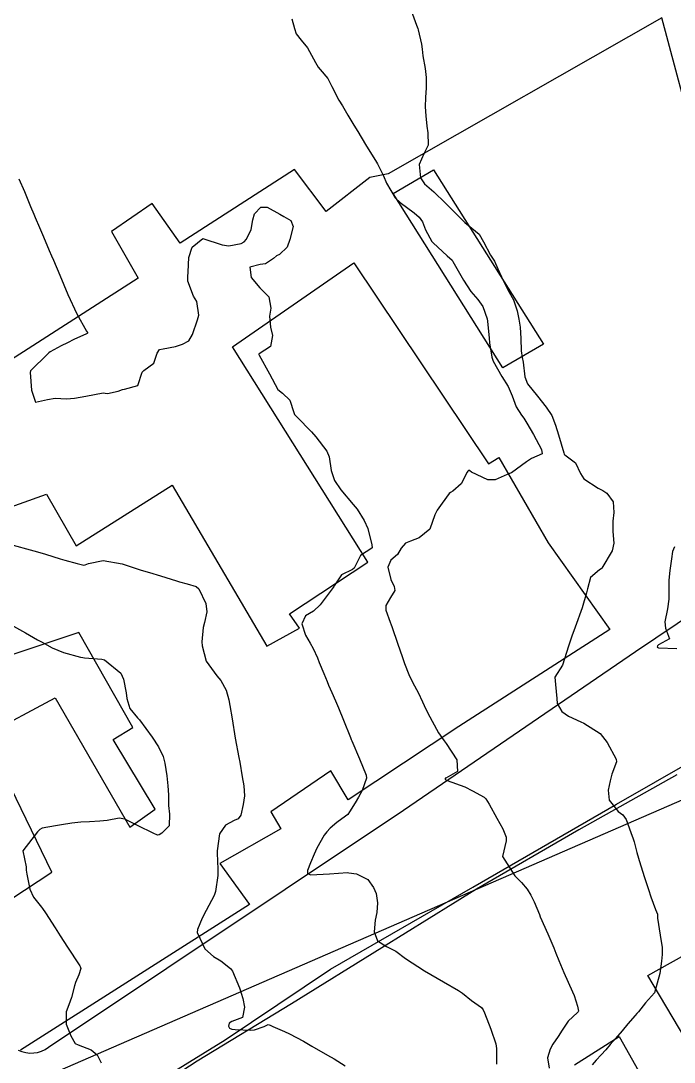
# Model space of a CAD drawing. Header units: metres. Extents: x 298520 to 308411, y 7433745 to 7450750.
# Drawn here: x 307420.9 to 307489, y 7434523.5 to 7434632 of the extents above; entities that cross this region are included whole.
import ezdxf

# ---------------------------------------------------------------- set-up
doc = ezdxf.new("R2010")
doc.units = ezdxf.units.M
doc.header["$LTSCALE"] = 10
doc.linetypes.add('CONTINUO', pattern=[0])
for name, color, linetype in [('Curvas de Nivel 1m', 11, 'Continuous'), ('Curvas de Nivel 5m', 15, 'Continuous'), ('Edificações', 30, 'Continuous'), ('TEXTO', 45, 'Continuous'), ('Vias Primárias', 230, 'Continuous')]:
    doc.layers.add(name, color=color, linetype=linetype)

msp = doc.modelspace()

# ---------------------------------------------------------------- linework, layer by layer
at = {"layer": 'Curvas de Nivel 1m', "flags": 128}
for points, elevation in [([(307449.2, 7434632.19), (307449.49, 7434631.19), (307449.64, 7434630.64), (307450.18, 7434629.98), (307450.82, 7434629.17), (307451.66, 7434627.65), (307451.94, 7434627.16), (307452.14, 7434626.91), (307452.95, 7434625.97), (307453.35, 7434625.14), (307454.1, 7434623.71), (307454.48, 7434623.13), (307455.04, 7434622.16), (307455.66, 7434621.11), (307456.07, 7434620.45), (307456.89, 7434619.1), (307458.03, 7434617.25), (307458.13, 7434617.09), (307458.76, 7434615.83), (307459.06, 7434615.07), (307459.98, 7434613.56), (307460.49, 7434613.05), (307461.96, 7434611.99), (307462.46, 7434611.54), (307462.82, 7434611.03), (307463.14, 7434610.21), (307463.78, 7434609.01), (307463.93, 7434608.85), (307465.39, 7434607.52), (307465.9, 7434607.04), (307465.94, 7434606.99), (307465.99, 7434606.9), (307467.08, 7434604.98), (307467.87, 7434603.8), (307468.58, 7434602.96), (307469.11, 7434602.21), (307469.54, 7434600.94), (307469.58, 7434600.69), (307469.75, 7434598.94), (307469.81, 7434598.44), (307470.04, 7434596.94), (307470.18, 7434596.54), (307471.08, 7434594.93), (307471.75, 7434593.89), (307472.16, 7434592.91), (307472.58, 7434591.77), (307473.14, 7434590.9), (307473.39, 7434590.58), (307473.7, 7434590.07), (307474.38, 7434588.88), (307475.21, 7434587.34), (307475.3, 7434586.87), (307474.17, 7434586.38), (307473.65, 7434586.04), (307472.1, 7434584.91), (307471.78, 7434584.78), (307471.64, 7434584.72), (307470.4, 7434584.17), (307469.63, 7434584.15), (307467.92, 7434584.97), (307467.76, 7434585.09), (307467.64, 7434585.16), (307467.53, 7434585.08), (307467.47, 7434584.97), (307466.85, 7434583.76), (307465.99, 7434582.99), (307465.75, 7434582.85), (307465.61, 7434582.73), (307464.85, 7434581.75), (307464.34, 7434581), (307464.09, 7434580.51), (307463.57, 7434579.01), (307462.47, 7434578.12), (307461.55, 7434577.79), (307461.04, 7434577.56), (307460.59, 7434577.05), (307460.21, 7434576.38), (307459.53, 7434575.79), (307459.22, 7434575.06), (307459.5, 7434573.79), (307459.88, 7434573.06), (307459.92, 7434572.63), (307459.48, 7434571.91), (307459, 7434571.07), (307459, 7434570.6), (307459.46, 7434569.32), (307459.55, 7434569.06), (307459.61, 7434568.9), (307460.26, 7434567.05), (307460.71, 7434565.75), (307460.95, 7434565.04), (307461.39, 7434563.9), (307461.8, 7434563.03), (307462.35, 7434562.01), (307462.83, 7434561.02), (307462.99, 7434560.66), (307463.34, 7434559.93), (307463.83, 7434559.01), (307464.5, 7434557.82), (307465.06, 7434556.99), (307465.3, 7434556.71), (307466.4, 7434554.98), (307466.48, 7434553.77), (307465.25, 7434553.1), (307465.18, 7434553.07), (307465.18, 7434552.99), (307465.25, 7434552.91), (307465.39, 7434552.85), (307467.24, 7434552.17), (307468.04, 7434551.75), (307469.23, 7434551.1), (307469.43, 7434550.94), (307469.77, 7434550.39), (307470.56, 7434548.93), (307471.2, 7434547.81), (307471.55, 7434546.92), (307471.55, 7434546.55), (307471.16, 7434544.92), (307472.45, 7434542.91), (307473.13, 7434542.21), (307473.74, 7434541.51), (307474.12, 7434540.88), (307474.44, 7434540.21), (307475, 7434538.87), (307475.09, 7434538.65), (307475.87, 7434536.86), (307476.49, 7434535.42), (307476.73, 7434534.85), (307477.03, 7434534.1), (307477.56, 7434532.84), (307478, 7434531.84), (307478.46, 7434530.83), (307478.61, 7434530.45), (307478.98, 7434529.32), (307479.07, 7434528.82), (307479.04, 7434528.75), (307478.97, 7434528.68), (307478.01, 7434527.78), (307477.37, 7434526.84), (307476.94, 7434526.16), (307476.41, 7434525.38), (307476.11, 7434524.86), (307475.84, 7434523.94), (307476.02, 7434522.86)], 717), ([(307461.64, 7434633.05), (307462.2, 7434631.54), (307462.33, 7434631.18), (307462.37, 7434631.04), (307462.72, 7434629.57), (307462.78, 7434629.03), (307462.84, 7434628.35), (307463.09, 7434627.03), (307463.21, 7434626.1), (307463.19, 7434625.02), (307463.12, 7434624.01), (307463.1, 7434623.02), (307463.15, 7434622.09), (307463.26, 7434621.02), (307463.38, 7434620.33), (307463.42, 7434619.02), (307462.94, 7434618.13), (307462.46, 7434617.03), (307462.62, 7434615.64), (307463.02, 7434615.02), (307463.99, 7434614.16), (307465.22, 7434613), (307465.97, 7434612.24), (307467.22, 7434610.98), (307467.95, 7434610.38), (307468.73, 7434609.75), (307469.16, 7434608.95), (307469.91, 7434607.59), (307470.33, 7434606.94), (307470.68, 7434606.14), (307471.22, 7434604.93), (307471.86, 7434603.71), (307472.29, 7434602.91), (307472.69, 7434601.76), (307472.86, 7434600.9), (307472.98, 7434600.06), (307473.06, 7434598.9), (307473.09, 7434597.6), (307473.22, 7434596.9), (307473.31, 7434596.42), (307473.48, 7434594.89), (307473.75, 7434594.17), (307474.79, 7434592.88), (307475.72, 7434591.75), (307476.3, 7434590.86), (307476.69, 7434589.87), (307477, 7434588.86), (307477.53, 7434586.99), (307477.59, 7434586.85), (307477.66, 7434586.77), (307478.75, 7434585.93), (307479.27, 7434584.83), (307479.63, 7434584.27), (307481.14, 7434583.29), (307481.62, 7434583.05), (307482.02, 7434582.79), (307482.68, 7434581.86), (307482.76, 7434580.78), (307482.66, 7434579.86), (307482.67, 7434578.78), (307482.77, 7434577.57), (307482.6, 7434576.78), (307481.52, 7434574.97), (307481.44, 7434574.88), (307481.27, 7434574.8), (307480.34, 7434573.98), (307480, 7434572.81), (307479.92, 7434572.39), (307479.47, 7434570.82), (307478.74, 7434568.83), (307478.39, 7434567.88), (307478.03, 7434566.84), (307477.4, 7434564.85), (307476.62, 7434563.62), (307476.68, 7434562.86), (307476.83, 7434561.38), (307476.86, 7434560.85), (307477.34, 7434560.04), (307478.05, 7434559.54), (307479.33, 7434558.95), (307479.62, 7434558.82), (307481.32, 7434557.74), (307482.07, 7434556.79), (307483, 7434555.07), (307483.05, 7434554.78), (307482.56, 7434553.49), (307482.39, 7434552.79), (307482.18, 7434551.85), (307482.26, 7434550.79), (307483.22, 7434549.61), (307483.69, 7434549.25), (307484.06, 7434548.77), (307484.54, 7434547.41), (307484.77, 7434546.76), (307484.88, 7434546.45), (307485.17, 7434545.34), (307485.33, 7434544.75), (307485.41, 7434544.5), (307485.97, 7434542.74), (307486.38, 7434541.48), (307486.62, 7434540.73), (307487.1, 7434539.41), (307487.3, 7434538.93), (307487.3, 7434538.73), (307487.31, 7434538.51), (307487.59, 7434536.72), (307487.78, 7434535.45), (307487.81, 7434534.72), (307487.73, 7434534.03), (307487.56, 7434532.72), (307486.99, 7434530.73), (307486.07, 7434529.66), (307485.32, 7434528.75), (307485.16, 7434528.56), (307484.97, 7434528.34), (307484.22, 7434527.49), (307483.61, 7434526.77), (307482.93, 7434525.97), (307482.39, 7434525.33), (307481.91, 7434524.79), (307481.44, 7434524.27), (307480.91, 7434523.7), (307480.49, 7434523.22)], 716), ([(307420.75, 7434615.53), (307421.32, 7434614.19), (307421.6, 7434613.52), (307421.96, 7434612.65), (307422.3, 7434611.85), (307422.45, 7434611.51), (307422.9, 7434610.46), (307423.31, 7434609.5), (307423.91, 7434608.06), (307424.15, 7434607.49), (307424.34, 7434607.04), (307425.01, 7434605.48), (307425.85, 7434603.47), (307426.8, 7434601.46), (307427.81, 7434599.64), (307427.89, 7434599.52), (307427.89, 7434599.45), (307427.85, 7434599.41), (307427.81, 7434599.39), (307426.49, 7434598.77), (307425.8, 7434598.44), (307425.16, 7434598.11), (307424.01, 7434597.49), (307423.88, 7434597.4), (307423.78, 7434597.31), (307421.97, 7434595.52), (307421.93, 7434595.35), (307422.06, 7434593.52), (307422.48, 7434592.27), (307423.72, 7434592.53), (307424.53, 7434592.68), (307425.72, 7434592.61), (307426.53, 7434592.66), (307427.73, 7434592.9), (307429.53, 7434593.22), (307429.73, 7434593.21), (307429.99, 7434593.16), (307431.09, 7434593.41), (307431.56, 7434593.57), (307431.74, 7434593.61), (307433.14, 7434593.98), (307433.61, 7434595.37), (307433.76, 7434595.56), (307434.81, 7434596.32), (307435.17, 7434597.36), (307435.4, 7434597.74), (307435.79, 7434597.83), (307437.06, 7434598.07), (307437.8, 7434598.3), (307438.46, 7434598.66), (307438.84, 7434599.31), (307439.37, 7434600.85), (307439.49, 7434601.31), (307439.3, 7434602.76), (307438.94, 7434603.31), (307438.34, 7434604.86), (307438.37, 7434605.32), (307438.39, 7434605.82), (307438.45, 7434607.32), (307438.82, 7434608.41), (307439.93, 7434609.3), (307441.92, 7434608.66), (307442.63, 7434608.56), (307443.93, 7434608.78), (307444.22, 7434608.96), (307444.46, 7434609.24), (307444.95, 7434610.24), (307445.13, 7434611.24), (307445.31, 7434611.88), (307445.97, 7434612.58), (307446.62, 7434612.57), (307447.96, 7434611.86), (307448.35, 7434611.6), (307449.08, 7434611.19), (307449.32, 7434610.56), (307449, 7434609.19), (307448.72, 7434608.4), (307447.91, 7434607.63), (307447.6, 7434607.52), (307447.29, 7434607.22), (307446.45, 7434606.67), (307445.9, 7434606.61), (307444.81, 7434606.32), (307444.96, 7434605.24), (307445.87, 7434604.18), (307446.8, 7434603.22), (307447.01, 7434602.05), (307446.86, 7434601.22), (307446.97, 7434600.07), (307447.17, 7434599.22), (307446.96, 7434598.05), (307445.78, 7434597.29), (307445.76, 7434597.25), (307445.76, 7434597.23), (307445.78, 7434597.14), (307446.86, 7434595.22), (307447.74, 7434593.59), (307448.21, 7434593.2), (307449, 7434592.47), (307449.4, 7434591.18), (307449.49, 7434590.96), (307449.71, 7434590.73), (307451.26, 7434589.16), (307451.69, 7434588.66), (307452.86, 7434587.14), (307453.08, 7434586.57), (307453.28, 7434585.14), (307453.63, 7434584.09), (307454.31, 7434583.12), (307455.6, 7434581.61), (307455.99, 7434581.11), (307456.75, 7434579.93), (307457.13, 7434579.09), (307457.55, 7434577.38), (307457.56, 7434577.09), (307457.54, 7434577.06), (307456.35, 7434576.28), (307455.75, 7434575.11), (307455.68, 7434574.95), (307455.52, 7434574.83), (307454.36, 7434574.27), (307453.61, 7434573.13), (307453.57, 7434573.06), (307453.49, 7434572.96), (307452.14, 7434571.15), (307451.47, 7434570.5), (307450.63, 7434570), (307450.24, 7434569.17), (307450.63, 7434567.98), (307451.1, 7434567.16), (307451.42, 7434566.59), (307451.87, 7434565.62), (307452.06, 7434565.15), (307452.53, 7434564), (307452.87, 7434563.14), (307453.02, 7434562.78), (307453.36, 7434562), (307453.75, 7434561.13), (307454.05, 7434560.42), (307454.58, 7434559.12), (307455.31, 7434557.31), (307455.39, 7434557.11), (307455.44, 7434556.97), (307456.24, 7434555.1), (307456.96, 7434553.39), (307456.99, 7434553.09), (307456.52, 7434551.81), (307456.15, 7434551.1), (307455.8, 7434550.53), (307455.22, 7434549.59), (307455.02, 7434549.31), (307454.8, 7434549.11), (307453.87, 7434548.45), (307453.19, 7434547.88), (307452.83, 7434547.49), (307452.58, 7434547.14), (307451.82, 7434545.8), (307451.51, 7434545.15), (307451.15, 7434544.25), (307450.84, 7434543.47), (307450.84, 7434543.16), (307451.14, 7434543), (307453.13, 7434543.13), (307455.01, 7434543.24), (307455.13, 7434543.23), (307455.94, 7434543.1), (307457.13, 7434542.51), (307457.72, 7434541.68), (307457.97, 7434541.08), (307458.13, 7434540.11), (307458.05, 7434539.08), (307457.88, 7434538.28), (307457.79, 7434537.08), (307458.11, 7434536.13), (307459.05, 7434535.55), (307460.03, 7434535.05), (307461.04, 7434534.31), (307463.02, 7434533.02), (307465.01, 7434531.88), (307466.57, 7434530.97), (307466.99, 7434530.67), (307467.94, 7434529.91), (307468.98, 7434529.19), (307469.15, 7434528.94), (307469.29, 7434528.62), (307469.94, 7434526.93), (307470.46, 7434525.39), (307470.54, 7434524.92), (307470.54, 7434523.29)], 718), ([(307419.54, 7434577.54), (307421.54, 7434576.97), (307422.69, 7434576.65), (307423.53, 7434576.41), (307425.06, 7434575.94), (307425.53, 7434575.81), (307426.82, 7434575.46), (307427.52, 7434575.29), (307427.66, 7434575.3), (307428.01, 7434575.44), (307429.53, 7434575.77), (307431.52, 7434575.4), (307433.51, 7434574.77), (307434.36, 7434574.52), (307435.51, 7434574.17), (307437.19, 7434573.64), (307437.5, 7434573.55), (307438.3, 7434573.32), (307439.23, 7434573.04), (307439.49, 7434572.81), (307440.22, 7434571.29), (307440.33, 7434570.43), (307440.08, 7434569.29), (307439.96, 7434568.78), (307439.83, 7434567.3), (307439.84, 7434566.87), (307440.28, 7434565.29), (307441.38, 7434563.76), (307441.78, 7434563.27), (307442.35, 7434562.25), (307442.63, 7434561.26), (307442.75, 7434560.66), (307442.99, 7434559.26), (307443.3, 7434557.25), (307443.67, 7434555.25), (307443.76, 7434554.76), (307444.02, 7434553.24), (307444.19, 7434552.3), (307444.25, 7434551.24), (307444.14, 7434550.33), (307443.88, 7434549.24), (307443.6, 7434548.85), (307443.2, 7434548.69), (307442.27, 7434548.19), (307441.67, 7434547.27), (307441.4, 7434545.51), (307441.4, 7434545.28), (307441.48, 7434543.61), (307441.49, 7434543.27), (307441.48, 7434542.94), (307441.25, 7434541.28), (307441.11, 7434540.86), (307440.28, 7434539.29), (307439.86, 7434538.51), (307439.35, 7434537.3), (307439.33, 7434537.02), (307440.14, 7434535.29), (307441.04, 7434534.51), (307441.8, 7434534.04), (307442.8, 7434533.25), (307443.02, 7434532.97), (307443.73, 7434531.24), (307444.09, 7434530.13), (307444.28, 7434529.24), (307444.05, 7434528.15), (307442.95, 7434527.73), (307442.65, 7434527.55), (307442.6, 7434527.26), (307442.7, 7434527.02), (307442.94, 7434526.93), (307443.29, 7434526.9), (307444.94, 7434526.83), (307445.3, 7434526.86), (307446.3, 7434527.22), (307446.74, 7434527.42), (307446.94, 7434527.34), (307447.22, 7434527.21), (307448.44, 7434526.69), (307448.94, 7434526.46), (307450.41, 7434525.69), (307450.93, 7434525.38), (307451.28, 7434525.16), (307452.91, 7434524.22), (307453.61, 7434523.83), (307454.74, 7434523.11)], 719)]:
    msp.add_lwpolyline(points, dxfattribs=dict(at, elevation=elevation))
at = {"layer": 'Curvas de Nivel 5m', "flags": 128}
for points, elevation in [([(307489.07, 7434577.19), (307488.87, 7434576.71), (307488.77, 7434575.95), (307488.58, 7434574.71), (307488.49, 7434573.73), (307488.5, 7434572.71), (307488.49, 7434571.72), (307488.36, 7434570.72), (307488.09, 7434569.36), (307488.16, 7434568.72), (307488.55, 7434567.6), (307487.43, 7434566.98), (307487.3, 7434566.86), (307487.28, 7434566.73), (307487.42, 7434566.65), (307489.33, 7434566.61)], 715), ([(307419.89, 7434569.09), (307421.43, 7434568.22), (307422.7, 7434567.5), (307423.16, 7434567.24), (307423.42, 7434567.1), (307424.21, 7434566.68), (307425.41, 7434566.18), (307427.17, 7434565.69), (307427.4, 7434565.65), (307427.59, 7434565.63), (307429.4, 7434565.49), (307429.66, 7434565.42), (307431.38, 7434564.02), (307431.65, 7434563.4), (307431.93, 7434561.96), (307432, 7434561.39), (307432.3, 7434560.34), (307433.12, 7434559.37), (307433.33, 7434559.15), (307434.64, 7434557.36), (307435.29, 7434556.34), (307435.77, 7434555.35), (307435.97, 7434554.64), (307436.17, 7434553.34), (307436.29, 7434552.29), (307436.33, 7434551.34), (307436.33, 7434550.23), (307436.45, 7434549.34), (307436.42, 7434548.12), (307435.66, 7434547.35), (307435.36, 7434547.17), (307435.18, 7434547.14), (307434.73, 7434547.35), (307433.19, 7434548.11), (307431.78, 7434548.81), (307431.21, 7434548.93), (307429.94, 7434548.67), (307429.2, 7434548.6), (307428.1, 7434548.54), (307427.2, 7434548.5), (307426.25, 7434548.4), (307425.19, 7434548.21), (307424.56, 7434548.11), (307423.19, 7434547.86), (307422.93, 7434547.75), (307422.7, 7434547.5), (307421.16, 7434545.52), (307421.49, 7434543.86), (307421.51, 7434543.51), (307421.56, 7434543.09), (307421.89, 7434541.51), (307422.28, 7434540.68), (307423.09, 7434539.65), (307423.22, 7434539.49), (307423.52, 7434539.05), (307424.52, 7434537.48), (307425.05, 7434536.64), (307425.81, 7434535.46), (307427.02, 7434533.62), (307427.1, 7434533.52), (307427.14, 7434533.45), (307427.19, 7434533.27), (307427.01, 7434532.61), (307426.65, 7434531.8), (307426.53, 7434531.45), (307426.22, 7434530.22), (307425.96, 7434529.46), (307425.67, 7434528.75), (307425.66, 7434527.46), (307426.15, 7434526.24), (307426.61, 7434525.45), (307426.92, 7434525.29), (307428.28, 7434524.79), (307428.91, 7434524.26), (307429.34, 7434523.42)], 720)]:
    msp.add_lwpolyline(points, dxfattribs=dict(at, elevation=elevation))
at = {"layer": 'Edificações'}
for points in [[(307488.89, 7434632.94), (307504.34, 7434631.97), (307504.31, 7434629.74), (307507.59, 7434630.64), (307507.83, 7434629.27), (307510.92, 7434630.33), (307513.19, 7434624.1), (307510.22, 7434623.24), (307511.44, 7434618.73), (307500.83, 7434615.78), (307499.24, 7434620.66), (307491.47, 7434618.41), (307487.77, 7434632.29), (307459.25, 7434616.03), (307457.34, 7434615.65), (307452.78, 7434612.14), (307449.48, 7434616.5), (307437.57, 7434608.81), (307434.64, 7434612.97), (307430.39, 7434610.05), (307433.19, 7434605.18), (307413.62, 7434592.63)], [(307408.07, 7434577.1), (307423.64, 7434582.68), (307426.72, 7434577.28), (307436.74, 7434583.61), (307446.59, 7434566.82), (307449.98, 7434568.72), (307448.97, 7434570.21), (307457.13, 7434575.59), (307443.03, 7434598.02), (307455.66, 7434606.78), (307469.68, 7434585.85), (307470.77, 7434586.51), (307475.92, 7434577.61), (307482.34, 7434568.58), (307466.59, 7434558.46), (307455.07, 7434550.83), (307453.26, 7434553.85), (307447.02, 7434549.56), (307448.05, 7434547.8), (307441.68, 7434544.21), (307444.77, 7434539.92), (307420.9, 7434524.73)], [(307415.72, 7434537.75), (307424.18, 7434543.28), (307417.24, 7434557.57), (307424.53, 7434561.45), (307432.3, 7434547.98), (307434.94, 7434549.86), (307430.59, 7434557.12), (307432.64, 7434558.35), (307427, 7434568.27), (307398.75, 7434558.89)], [(307489.32, 7434553.42), (307479.11, 7434547.7), (307468.43, 7434541.52), (307458.57, 7434535.4), (307449.17, 7434529.58), (307439.34, 7434523.6), (307427.98, 7434516.2)], [(307494.03, 7434519.52), (307486.3, 7434532.52), (307491.35, 7434535.35)], [(307478.67, 7434523.23), (307483.3, 7434526.16), (307488.92, 7434516.25)]]:
    msp.add_lwpolyline(points, dxfattribs=at)
msp.add_lwpolyline([(307459.77, 7434613.99), (307463.97, 7434616.47), (307475.44, 7434598.3), (307471.18, 7434595.85)], close=True, dxfattribs=at)
at = {"layer": 'TEXTO', "linetype": 'CONTINUO'}
msp.add_polyline3d([(307579.05, 7434589.55, 0), (307394.2, 7434509.27, 0)], dxfattribs=at)
at = {"layer": 'Vias Primárias', "elevation": 722.79}
msp.add_lwpolyline([(307420.66, 7434524.76, 0.285984), (307423.84, 7434525.05), (307460.85, 7434549.75), (307485, 7434566.29), (307500.15, 7434576.46), (307517.5, 7434588.09), (307529.76, 7434596.21, 0.163998), (307532.92, 7434600.27, 0.156084), (307533.1, 7434607.3, 0.069734), (307531.98, 7434609.8), (307524.21, 7434620.84), (307501.87, 7434650.28), (307496.25, 7434657.6), (307487.31, 7434667.7), (307471.93, 7434684.08), (307449.95, 7434708.03), (307434.98, 7434724.05), (307414.23, 7434746.61)], format="xyb", dxfattribs=at)
at = {"layer": 'Vias Primárias'}
msp.add_lwpolyline([(307427.66, 7434516.82), (307442.26, 7434525.83), (307453.22, 7434533.19), (307468.06, 7434541.72), (307483.05, 7434550.39), (307503.12, 7434561.86), (307515.24, 7434567.96), (307533.67, 7434578.86), (307540.78, 7434582.63), (307546.92, 7434584.77, -0.039783), (307555.25, 7434586.96, -0.045609), (307568.38, 7434588.08, -0.01876), (307581.01, 7434587.54, 0.020376), (307593.12, 7434587.06), (307610.9, 7434586.57), (307627.21, 7434585.85), (307645.86, 7434584.88), (307665.28, 7434583.99)], format="xyb", dxfattribs=at)

doc.saveas('drawing.dxf')
